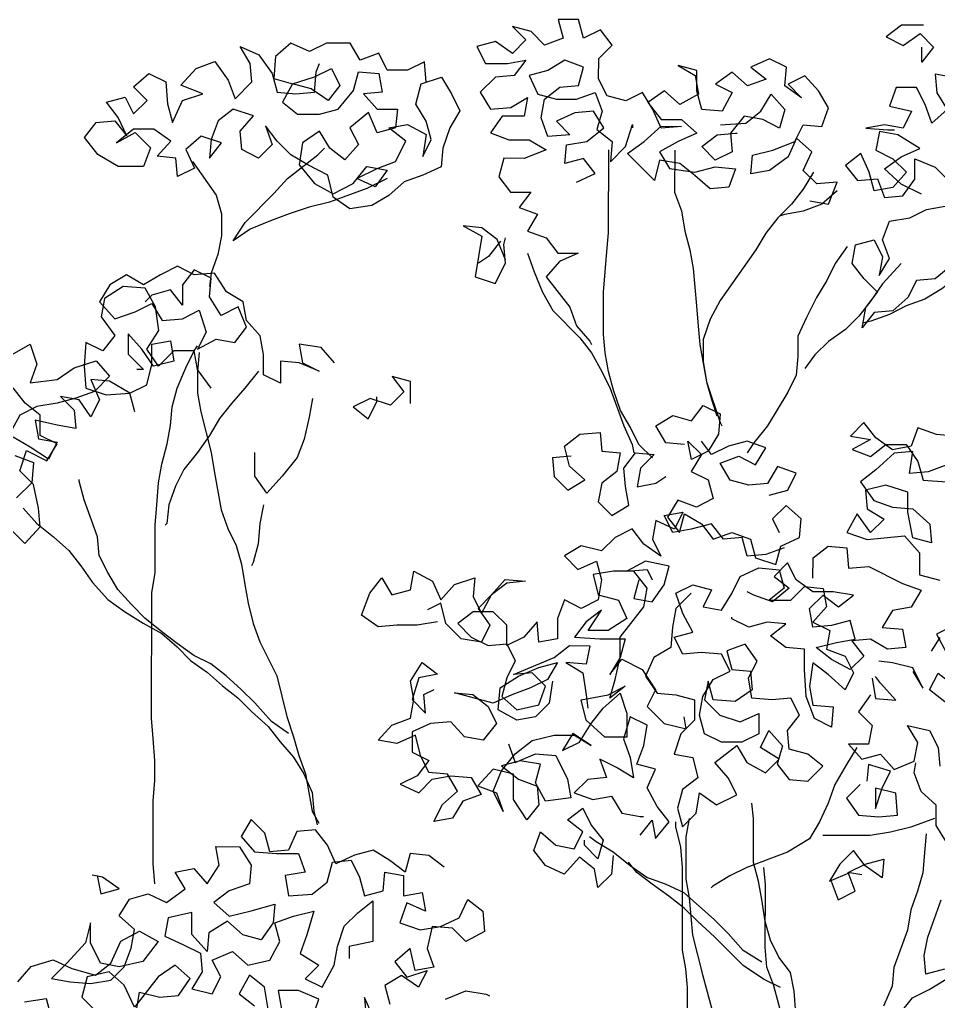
# Model space of a CAD drawing. Extents: x 1378 to 1535, y 5279 to 5481.
# Drawn here: x 1427.5 to 1477.2, y 5427.6 to 5480.7 of the extents above; entities that cross this region are included whole.
import ezdxf

# ---------------------------------------------------------------- set-up
doc = ezdxf.new("R2010")
doc.units = 0
doc.header["$LTSCALE"] = 150
doc.header["$MEASUREMENT"] = 0
doc.layers.get('0').update_dxf_attribs({"linetype": 'CONTINUOUS'})

msp = doc.modelspace()

# ---------------------------------------------------------------- linework, layer by layer
for points in [[(1470.253, 5470.863), (1471.259, 5470.68), (1471.718, 5471.869), (1470.62, 5471.778), (1469.888, 5472.511), (1470.347, 5473.518), (1469.524, 5474.251), (1469.065, 5473.244), (1468.058, 5472.513), (1467.051, 5472.331), (1467.143, 5473.338), (1468.242, 5473.611), (1469.432, 5474.068), (1469.89, 5474.983), (1470.897, 5474.89), (1471.264, 5475.897), (1470.716, 5476.812), (1469.984, 5477.637), (1469.069, 5477.18), (1469.8, 5476.447), (1468.886, 5477.089), (1468.978, 5478.095), (1468.063, 5478.554), (1467.056, 5478.097), (1467.879, 5477.456), (1466.872, 5477.09), (1466.049, 5477.823), (1465.133, 5477.184), (1466.048, 5476.725), (1465.498, 5475.719), (1464.4, 5475.811), (1464.126, 5476.818), (1464.127, 5477.917), (1463.12, 5478.192), (1464.035, 5477.642), (1464.217, 5476.635), (1463.21, 5476.087), (1462.387, 5476.82), (1461.471, 5476.18), (1462.202, 5475.264), (1463.301, 5475.263), (1464.124, 5474.53), (1463.117, 5474.073), (1462.109, 5473.525), (1462.658, 5472.609), (1464.03, 5472.425), (1465.129, 5472.699), (1466.227, 5472.606), (1465.86, 5471.6), (1464.853, 5471.509), (1464.03, 5472.242), (1463.207, 5472.884), (1462.109, 5473.068), (1461.833, 5471.97), (1460.37, 5473.435), (1461.286, 5474.075), (1462.202, 5474.898), (1463.3, 5474.897), (1462.202, 5474.807), (1461.745, 5475.814), (1461.197, 5476.73), (1460.281, 5476.273), (1459.275, 5476.548), (1458.818, 5477.464), (1458.819, 5478.562), (1459.552, 5479.294), (1458.912, 5480.118), (1457.996, 5479.661), (1457.723, 5480.668), (1456.624, 5480.669), (1456.898, 5479.662), (1455.891, 5479.297), (1455.159, 5480.03), (1454.153, 5480.306), (1454.884, 5479.573), (1454.151, 5478.841), (1453.237, 5479.483), (1452.23, 5479.209), (1452.686, 5478.293), (1453.876, 5478.292), (1454.883, 5478.474), (1454.242, 5477.651), (1453.235, 5477.561), (1452.41, 5476.738), (1452.959, 5475.822), (1454.057, 5475.912), (1454.973, 5476.461), (1454.789, 5475.454), (1453.599, 5475.455), (1452.957, 5474.54), (1453.964, 5474.173), (1455.062, 5474.172), (1455.977, 5473.622), (1454.787, 5473.166), (1453.688, 5473.167), (1453.413, 5472.16), (1454.053, 5471.336), (1455.151, 5471.335), (1454.51, 5470.512), (1455.516, 5470.145), (1454.966, 5469.23), (1455.973, 5468.863), (1456.613, 5468.039), (1457.711, 5468.038), (1456.704, 5467.581), (1455.971, 5466.758), (1457.251, 5465.109), (1457.616, 5464.102), (1458.347, 5463.278), (1458.439, 5463.094)], [(1476.394, 5480.377), (1475.204, 5480.378), (1474.38, 5479.738), (1475.294, 5479.279), (1476.21, 5479.919), (1476.942, 5479.186), (1476.3, 5478.363), (1476.301, 5479.187)], [(1449.482, 5477.289), (1449.391, 5478.388), (1448.476, 5477.931), (1447.377, 5477.932), (1446.921, 5478.848), (1445.914, 5478.483), (1445.365, 5479.398), (1444.084, 5479.399), (1443.168, 5478.943), (1442.162, 5479.401), (1441.337, 5478.67), (1441.245, 5477.48), (1442.251, 5477.204), (1443.441, 5477.57), (1444.357, 5478.026), (1444.814, 5477.111), (1444.172, 5476.287), (1443.258, 5476.929), (1442.251, 5477.204), (1441.701, 5476.198), (1442.524, 5475.557), (1443.714, 5475.556), (1444.721, 5475.829), (1445.546, 5476.835), (1445.821, 5477.842), (1446.92, 5477.749), (1447.102, 5476.742), (1446.095, 5476.652), (1446.826, 5475.827), (1447.925, 5475.826), (1447.832, 5474.82), (1446.825, 5474.546), (1446.369, 5475.645), (1445.361, 5474.822), (1445.818, 5473.906), (1445.085, 5473.083), (1444.262, 5473.725), (1443.713, 5474.64), (1442.797, 5474.001), (1442.613, 5472.811), (1443.436, 5471.803), (1444.442, 5471.253), (1445.541, 5471.801), (1446.274, 5472.716), (1447.373, 5472.532), (1446.731, 5471.617), (1445.725, 5472.076), (1446.823, 5472.624), (1447.831, 5472.989), (1448.381, 5474.087), (1447.466, 5474.82), (1448.473, 5475.002), (1449.479, 5474.452), (1449.295, 5473.262), (1449.754, 5474.177), (1449.48, 5475.184), (1448.932, 5476.1), (1449.207, 5477.198), (1450.306, 5477.563), (1450.854, 5476.647), (1451.311, 5475.732), (1450.761, 5474.817), (1450.394, 5473.719), (1450.302, 5472.712), (1449.294, 5472.256), (1448.287, 5471.89), (1447.463, 5471.159), (1446.547, 5470.611), (1445.357, 5470.429), (1444.442, 5471.07), (1444.169, 5472.26), (1443.071, 5472.81), (1442.156, 5473.36), (1441.425, 5474.093), (1440.785, 5474.918), (1441.15, 5473.911), (1440.417, 5473.179), (1439.502, 5473.637), (1439.412, 5474.644), (1440.145, 5475.467), (1439.047, 5475.835), (1438.222, 5475.195), (1437.855, 5474.188), (1437.763, 5473.181), (1438.404, 5474.005), (1437.306, 5474.372), (1436.482, 5473.64), (1436.939, 5472.633), (1436.023, 5472.176), (1435.932, 5473.183), (1434.925, 5473.276), (1435.658, 5474.099), (1434.744, 5474.74), (1433.645, 5474.741), (1432.73, 5474.01), (1433.737, 5474.558), (1434.56, 5473.733), (1434.193, 5472.727), (1432.82, 5472.728), (1431.722, 5473.37), (1430.991, 5474.286), (1431.632, 5475.109), (1432.639, 5475.2), (1433.279, 5474.375), (1432.822, 5475.383), (1432.182, 5476.207), (1433.189, 5476.481), (1433.646, 5475.565), (1434.379, 5476.296), (1433.648, 5477.029), (1434.472, 5477.761), (1435.387, 5477.302), (1435.477, 5476.112), (1435.751, 5475.105), (1436.301, 5476.295), (1437.4, 5476.66), (1436.21, 5477.118), (1437.035, 5478.033), (1438.042, 5478.398), (1438.773, 5477.391), (1439.139, 5476.384), (1440.055, 5477.298), (1439.964, 5478.305), (1439.416, 5479.221), (1440.422, 5478.762), (1441.153, 5477.755), (1441.427, 5476.748), (1442.434, 5476.655), (1443.441, 5476.746), (1443.533, 5477.844), (1443.717, 5478.301)], [(1457.623, 5471.882), (1458.63, 5472.339), (1457.99, 5473.163), (1456.983, 5472.889), (1457.076, 5473.896), (1458.174, 5474.078), (1459.09, 5474.809), (1458.542, 5475.725), (1457.535, 5475.635), (1456.528, 5475.178), (1457.259, 5474.445), (1456.069, 5474.354), (1455.704, 5475.362), (1455.888, 5476.368), (1456.712, 5477.008), (1457.719, 5477.099), (1457.995, 5478.105), (1456.988, 5478.472), (1456.073, 5477.924), (1455.065, 5477.65), (1455.522, 5476.643), (1456.529, 5476.368), (1457.627, 5476.367), (1458.634, 5476.732), (1458.999, 5475.725), (1458.724, 5474.718), (1459.547, 5474.077), (1459.454, 5472.978), (1460.279, 5473.801), (1460.646, 5474.991), (1460.646, 5474.808)], [(1478.039, 5477.538), (1477.032, 5477.722), (1477.123, 5476.715), (1477.671, 5475.799), (1476.847, 5475.068), (1476.481, 5476.075), (1476.025, 5476.991), (1474.926, 5476.992), (1474.559, 5475.985), (1475.749, 5475.709), (1475.29, 5474.795), (1474.284, 5474.979), (1473.277, 5474.796), (1474.467, 5474.704), (1474.833, 5474.703)], [(1465.406, 5474.987), (1466.779, 5475.077), (1467.603, 5475.717), (1468.153, 5476.632), (1468.884, 5475.807), (1468.609, 5474.801), (1467.694, 5475.259), (1466.687, 5475.443), (1465.954, 5474.528), (1466.045, 5473.522), (1465.129, 5473.065), (1464.398, 5473.798), (1465.222, 5474.438), (1466.229, 5474.528), (1466.32, 5474.528)], [(1476.294, 5471.224), (1475.196, 5471.774), (1474.282, 5472.599), (1475.197, 5473.239), (1476.205, 5473.695), (1475.015, 5474.429), (1474.009, 5474.613), (1473.825, 5473.606), (1474.74, 5473.148), (1475.471, 5472.415), (1474.738, 5471.592), (1473.731, 5471.409), (1473.458, 5472.417), (1473.001, 5473.424), (1472.177, 5472.784), (1472.817, 5471.959), (1473.915, 5472.05), (1474.28, 5471.043), (1475.287, 5471.133), (1475.929, 5472.048), (1475.93, 5473.146), (1477.027, 5472.688), (1477.759, 5471.955)], [(1447.372, 5472.074), (1446.273, 5471.526), (1444.259, 5470.796), (1443.16, 5470.522), (1442.062, 5470.157), (1441.055, 5469.792), (1439.956, 5469.335), (1439.04, 5468.695), (1439.682, 5469.702), (1441.239, 5471.256), (1441.972, 5472.079), (1443.621, 5473.359), (1443.987, 5473.725)], [(1461.728, 5456.959), (1460.996, 5457.692), (1460.54, 5458.608), (1459.991, 5459.524), (1459.626, 5460.622), (1459.353, 5461.629), (1459.17, 5462.636), (1459.08, 5463.643), (1459.082, 5465.931), (1459.267, 5468.128), (1459.359, 5469.134), (1459.364, 5473.619)], [(1462.933, 5473.616), (1462.931, 5471.328), (1463.296, 5470.321), (1463.478, 5469.222), (1463.752, 5468.215), (1463.934, 5467.208), (1464.115, 5465.194), (1464.206, 5464.096), (1464.296, 5463.089), (1464.661, 5461.075), (1465.391, 5458.878), (1465.482, 5458.695)], [(1436.847, 5472.999), (1438.127, 5471.167), (1438.401, 5470.16), (1438.4, 5468.971), (1438.216, 5467.964), (1437.849, 5466.957), (1437.756, 5466.225)], [(1470.437, 5472.419), (1469.887, 5471.505), (1469.246, 5470.681), (1468.513, 5469.95), (1467.871, 5469.127), (1467.321, 5468.212), (1465.397, 5465.468), (1464.847, 5464.462), (1464.48, 5463.364), (1464.479, 5462.174), (1464.661, 5461.075), (1464.934, 5460.068), (1465.208, 5459.244)], [(1471.718, 5471.411), (1470.893, 5470.68), (1469.886, 5470.315), (1468.879, 5470.133), (1468.605, 5470.041)], [(1477.938, 5467.378), (1477.022, 5466.647), (1476.015, 5466.556), (1475.557, 5465.642), (1474.732, 5464.91), (1473.725, 5464.82), (1473.084, 5463.996), (1473.268, 5465.095), (1473.909, 5465.918), (1473.178, 5466.651), (1472.538, 5467.475), (1472.722, 5468.482), (1473.729, 5468.755), (1474.186, 5467.839), (1474.002, 5466.833), (1474.552, 5467.748), (1474.186, 5468.755), (1474.554, 5469.761), (1475.652, 5469.943), (1476.568, 5470.4), (1477.575, 5470.582)], [(1453.775, 5467.675), (1453.318, 5468.774), (1452.495, 5469.415), (1451.488, 5469.508), (1452.495, 5468.958), (1452.127, 5466.761), (1453.225, 5466.394), (1453.775, 5467.492), (1453.684, 5468.499), (1453.776, 5468.865)], [(1453.501, 5468.682), (1452.86, 5467.859), (1452.31, 5467.493)], [(1454.965, 5468.04), (1455.33, 5467.033), (1455.787, 5465.934), (1456.335, 5464.927), (1457.798, 5463.461), (1458.438, 5462.637), (1458.986, 5461.63), (1459.443, 5460.714), (1460.174, 5458.7), (1460.63, 5457.692), (1460.721, 5457.235)], [(1472.264, 5468.39), (1471.623, 5467.476), (1471.164, 5466.561), (1470.614, 5465.646), (1470.064, 5464.548), (1469.605, 5463.542), (1469.604, 5462.444), (1469.512, 5461.437), (1469.053, 5460.522), (1467.953, 5458.692), (1467.22, 5457.778), (1466.854, 5457.229)], [(1481.142, 5468.474), (1480.135, 5468.109), (1479.036, 5467.377), (1477.388, 5466.098), (1476.472, 5465.549), (1475.465, 5465.184), (1474.549, 5464.727), (1473.542, 5464.362), (1473.176, 5464.271)], [(1475.192, 5467.472), (1474.184, 5466.375), (1473.543, 5465.46), (1472.901, 5464.637), (1472.168, 5463.906), (1471.253, 5463.266), (1470.52, 5462.534), (1469.97, 5461.803)], [(1444.526, 5462.1), (1443.794, 5462.925), (1442.604, 5463.109), (1442.787, 5462.102), (1443.701, 5461.644), (1442.604, 5462.102), (1441.597, 5462.195), (1441.596, 5461.005), (1440.681, 5461.463), (1440.682, 5462.562), (1440.5, 5463.569), (1439.768, 5464.393), (1439.586, 5465.4), (1438.671, 5465.95), (1438.032, 5466.957), (1436.933, 5466.867), (1436.018, 5467.325), (1435.103, 5466.868), (1434.187, 5466.32), (1433.272, 5466.87), (1432.356, 5466.322), (1431.806, 5465.407), (1432.629, 5464.491), (1433.728, 5464.856), (1434.644, 5465.313), (1435.192, 5464.397), (1436.29, 5464.488), (1437.206, 5464.944), (1437.571, 5463.754), (1437.113, 5462.839), (1438.12, 5463.388), (1439.127, 5463.204), (1439.768, 5464.027), (1439.311, 5465.126), (1438.396, 5464.669), (1437.756, 5465.676), (1437.848, 5466.683), (1436.933, 5467.141), (1436.292, 5466.318), (1436.291, 5465.22), (1435.651, 5466.044), (1434.644, 5465.771), (1434.278, 5465.405)], [(1437.843, 5460.734), (1437.112, 5461.741), (1436.929, 5462.748), (1435.831, 5462.749), (1435.007, 5461.926), (1434.367, 5462.842), (1435.008, 5463.848), (1434.827, 5465.13), (1434.278, 5466.137), (1433.089, 5466.23), (1432.081, 5465.59), (1431.897, 5464.583), (1432.628, 5463.576), (1431.987, 5462.753), (1431.072, 5463.211), (1430.979, 5461.93), (1431.07, 5460.74), (1432.168, 5460.373), (1433.449, 5460.463), (1434.365, 5460.92), (1434.641, 5462.018), (1434.642, 5463.116), (1435.649, 5463.298), (1435.831, 5462.2), (1434.732, 5461.926), (1434.092, 5462.842), (1433.361, 5463.667), (1433.36, 5462.568), (1434.183, 5461.744), (1433.817, 5461.744)], [(1426.953, 5462.483), (1428.052, 5463.122), (1428.417, 5462.024), (1428.05, 5461.017), (1429.514, 5461.199), (1430.43, 5461.839), (1431.62, 5462.204), (1432.352, 5461.379), (1431.527, 5460.556), (1430.52, 5460.191), (1429.513, 5459.918), (1428.415, 5459.735), (1427.499, 5459.279), (1426.949, 5458.272)], [(1434.798, 5433.919), (1434.707, 5435.017), (1434.711, 5438.404), (1434.803, 5439.502), (1434.804, 5440.6), (1434.714, 5441.79), (1434.623, 5442.889), (1434.629, 5449.662), (1434.813, 5450.76), (1434.816, 5453.323), (1434.908, 5454.421), (1435.001, 5455.611), (1435.185, 5456.617), (1435.46, 5457.715), (1435.644, 5458.722), (1435.737, 5459.729), (1436.012, 5460.735), (1436.471, 5461.833), (1436.929, 5462.748), (1437.113, 5463.022)], [(1437.204, 5462.656), (1437.112, 5461.65), (1437.11, 5460.46), (1437.293, 5459.453), (1437.84, 5457.256), (1438.022, 5456.157), (1438.386, 5454.143), (1438.751, 5453.136), (1439.208, 5452.22), (1439.482, 5451.213), (1439.664, 5450.115), (1439.846, 5449.108), (1440.119, 5448.009), (1440.485, 5447.002), (1441.398, 5445.171), (1441.945, 5442.974), (1442.31, 5441.875), (1442.584, 5440.868), (1442.949, 5439.861), (1443.314, 5437.847), (1443.679, 5437.206)], [(1440.406, 5461.647), (1439.673, 5460.732), (1438.94, 5459.909), (1438.299, 5459.086), (1437.749, 5458.171), (1437.107, 5457.256), (1436.374, 5456.342), (1435.916, 5455.427), (1435.549, 5454.42), (1435.456, 5453.414), (1435.365, 5453.322)], [(1433.723, 5459.456), (1433.449, 5460.463), (1432.352, 5461.105), (1431.345, 5461.197), (1431.802, 5460.098), (1431.343, 5459.184), (1430.703, 5460.099), (1429.697, 5460.283), (1430.428, 5459.551), (1430.519, 5458.544), (1429.512, 5458.728), (1428.322, 5459.003), (1428.505, 5457.996), (1429.511, 5457.812), (1429.053, 5456.898), (1428.047, 5457.539), (1427.132, 5458.089)], [(1448.642, 5459.9), (1448.643, 5461.09), (1447.637, 5461.365), (1448.277, 5460.541), (1447.544, 5459.809), (1446.446, 5460.177), (1445.53, 5459.72), (1446.353, 5459.078), (1446.812, 5459.993), (1446.812, 5460.268)], [(1427.036, 5453.055), (1427.767, 5452.322), (1428.592, 5453.237), (1428.501, 5454.244), (1428.228, 5455.525), (1427.496, 5456.258), (1427.863, 5457.356), (1428.961, 5456.806), (1429.511, 5457.721), (1428.596, 5458.179), (1428.597, 5459.278), (1427.774, 5459.919), (1427.134, 5460.743)], [(1443.334, 5460.179), (1443.15, 5459.173), (1442.874, 5457.983), (1442.507, 5456.977), (1441.683, 5455.971), (1440.858, 5455.056), (1440.218, 5455.972), (1440.219, 5457.253)], [(1463.468, 5457.69), (1462.461, 5457.782), (1461.913, 5458.698), (1462.828, 5459.246), (1463.835, 5458.971), (1464.476, 5459.794), (1465.391, 5459.336), (1465.299, 5458.237), (1464.749, 5457.323), (1463.833, 5456.866), (1463.651, 5457.873), (1464.382, 5457.14), (1463.832, 5456.225), (1464.747, 5455.767), (1465.021, 5454.759), (1464.105, 5454.303), (1463.099, 5454.67), (1462.549, 5453.755), (1463.189, 5452.931), (1463.464, 5453.937), (1464.379, 5453.387), (1465.019, 5452.563), (1466.026, 5452.928), (1467.033, 5452.561), (1467.306, 5451.554), (1468.404, 5451.187), (1468.68, 5452.193), (1469.687, 5452.65), (1469.779, 5453.657), (1468.956, 5454.39), (1468.223, 5453.658), (1468.589, 5452.926)], [(1478.112, 5458.134), (1477.106, 5458.226), (1476.099, 5458.593), (1475.732, 5457.587), (1474.725, 5457.405), (1473.811, 5458.046), (1473.171, 5458.871), (1472.438, 5458.139), (1473.536, 5457.955), (1472.529, 5457.407), (1473.535, 5457.04), (1474.359, 5457.68), (1475.458, 5457.679), (1476.098, 5456.763), (1476.371, 5455.756), (1477.653, 5455.663)], [(1457.335, 5457.055), (1456.328, 5456.964), (1456.419, 5455.957), (1457.15, 5455.224), (1458.066, 5455.773), (1457.243, 5456.506), (1456.969, 5457.604), (1457.794, 5458.244), (1458.892, 5458.335), (1458.983, 5457.328), (1459.989, 5457.235), (1459.805, 5456.229), (1458.981, 5455.589), (1458.797, 5454.582), (1459.529, 5453.849), (1460.444, 5454.398), (1460.262, 5455.405), (1460.172, 5456.411), (1460.813, 5457.235), (1461.82, 5457.142), (1461.087, 5456.411), (1460.903, 5455.404), (1461.91, 5455.586), (1462.459, 5455.952)], [(1468.042, 5454.94), (1469.049, 5455.213), (1469.507, 5456.128), (1468.501, 5456.495), (1467.951, 5455.581), (1466.944, 5455.49), (1465.937, 5455.765), (1465.389, 5456.681), (1466.396, 5457.046), (1467.311, 5456.588), (1467.861, 5457.503), (1466.854, 5457.87), (1465.847, 5457.596), (1464.932, 5457.139), (1464.383, 5457.872)], [(1427.222, 5457.082), (1428.229, 5456.715), (1428.136, 5455.617), (1427.312, 5454.794)], [(1477.653, 5456.578), (1476.646, 5456.213), (1475.639, 5456.123), (1475.824, 5457.312), (1474.817, 5457.222), (1473.809, 5456.307), (1472.985, 5455.667), (1473.716, 5454.66), (1474.722, 5454.293), (1475.821, 5454.2), (1476.735, 5453.376), (1476.826, 5452.369), (1475.819, 5452.644), (1475.546, 5454.018), (1475.547, 5455.116), (1474.357, 5455.483), (1473.259, 5455.21), (1473.349, 5454.203), (1474.264, 5453.653), (1473.531, 5452.921), (1472.8, 5453.929), (1472.25, 5452.922), (1473.348, 5452.555), (1475.362, 5452.736), (1476.185, 5451.82), (1476.183, 5450.631), (1477.282, 5450.355)], [(1442.036, 5442.058), (1441.121, 5442.7), (1440.207, 5443.707), (1439.475, 5444.44), (1438.652, 5445.173), (1437.829, 5445.815), (1436.914, 5446.273), (1436, 5446.915), (1435.177, 5447.556), (1434.262, 5448.289), (1433.53, 5449.022), (1432.799, 5449.847), (1432.251, 5450.762), (1431.794, 5451.678), (1431.703, 5452.685), (1430.973, 5454.699), (1430.699, 5455.706), (1430.699, 5455.798)], [(1427.677, 5454.245), (1428.409, 5453.42), (1429.323, 5452.687), (1430.147, 5451.954), (1430.787, 5451.13), (1431.426, 5450.214), (1432.249, 5449.298), (1433.164, 5448.656), (1434.17, 5448.015), (1435.176, 5447.465), (1436, 5446.732), (1436.731, 5445.999), (1437.646, 5445.357), (1438.469, 5444.624), (1439.292, 5443.983), (1440.024, 5443.25), (1440.938, 5442.425), (1441.578, 5441.601), (1442.309, 5440.777), (1442.858, 5439.861), (1443.314, 5438.854), (1443.405, 5437.847), (1443.587, 5437.114)], [(1440.674, 5454.416), (1440.49, 5453.409), (1440.398, 5452.311), (1440.122, 5451.304), (1440.031, 5451.121)], [(1468.863, 5452.102), (1467.856, 5451.737), (1466.849, 5451.646), (1466.575, 5452.653), (1465.568, 5452.562), (1464.928, 5453.387), (1463.83, 5453.113), (1462.823, 5452.931), (1462.366, 5453.847), (1463.373, 5454.029), (1462.914, 5453.114), (1461.908, 5453.572), (1461.724, 5452.566), (1462.181, 5451.65), (1461.266, 5452.292), (1460.626, 5453.116), (1459.71, 5452.659), (1458.978, 5451.928), (1457.88, 5452.203), (1456.964, 5451.655), (1457.695, 5450.922), (1458.703, 5451.379), (1458.976, 5450.372), (1458.792, 5449.274), (1457.876, 5448.817), (1456.962, 5449.275), (1456.595, 5448.269), (1456.594, 5447.17), (1455.587, 5446.988), (1455.496, 5448.087), (1454.763, 5447.264), (1453.847, 5446.807), (1453.848, 5447.905), (1453.117, 5448.638), (1452.019, 5448.639), (1451.194, 5447.999), (1451.926, 5447.266), (1452.841, 5446.808), (1453.847, 5446.898), (1454.304, 5445.983), (1453.846, 5445.068), (1453.57, 5444.061), (1454.393, 5443.328), (1455.583, 5443.602), (1455.95, 5444.608), (1455.219, 5445.341), (1454.212, 5445.251), (1456.41, 5446.164), (1457.234, 5446.804), (1458.332, 5446.803), (1458.148, 5445.796), (1457.05, 5445.889), (1457.965, 5445.339), (1458.147, 5444.149), (1458.238, 5443.416)], [(1470.417, 5450.453), (1470.418, 5451.551), (1471.242, 5452.191), (1472.249, 5452.099), (1472.34, 5451), (1473.438, 5451.091), (1475.268, 5450.174), (1476.274, 5449.807), (1475.724, 5448.892), (1474.717, 5448.71), (1474.167, 5447.795), (1475.266, 5447.703), (1475.448, 5446.696), (1474.441, 5446.605), (1473.526, 5447.155), (1472.519, 5447.064), (1473.159, 5446.24), (1472.426, 5445.508), (1471.42, 5446.059), (1470.597, 5446.7), (1471.695, 5446.974), (1472.702, 5447.156), (1472.429, 5448.163), (1471.422, 5447.889), (1470.415, 5447.799), (1470.233, 5448.805), (1470.965, 5449.537), (1471.789, 5448.896), (1472.613, 5449.536), (1471.515, 5449.72), (1470.416, 5449.721), (1469.502, 5450.362), (1469.045, 5451.278), (1468.312, 5450.546), (1469.135, 5449.905), (1468.219, 5449.173), (1467.213, 5449.54), (1466.847, 5449.724)], [(1460.99, 5450.37), (1460.714, 5449.363), (1461.721, 5449.179), (1462.362, 5450.094), (1462.638, 5451.101), (1461.357, 5451.376), (1460.349, 5450.828), (1461.448, 5450.919), (1461.722, 5450.369)], [(1450.096, 5448.092), (1448.997, 5447.91), (1447.899, 5447.911), (1446.892, 5447.82), (1445.978, 5448.462), (1446.436, 5449.651), (1447.078, 5450.474), (1447.626, 5449.558), (1448.633, 5449.832), (1448.817, 5450.839), (1449.823, 5450.289), (1450.28, 5449.281), (1451.013, 5450.104), (1452.112, 5450.47), (1452.019, 5449.463), (1452.476, 5448.547), (1453.026, 5449.553), (1453.759, 5450.377), (1454.857, 5450.284), (1453.85, 5450.193), (1453.026, 5449.553), (1452.293, 5448.822), (1452.933, 5447.906), (1452.475, 5446.991), (1451.376, 5447.175), (1450.553, 5448), (1450.28, 5449.098), (1449.547, 5448.733)], [(1453.934, 5441.498), (1454.299, 5440.491), (1455.398, 5440.948), (1456.496, 5440.855), (1457.136, 5439.573), (1457.318, 5438.566), (1455.945, 5438.384), (1455.397, 5439.392), (1455.672, 5440.398), (1454.574, 5440.582), (1453.567, 5440.309), (1454.481, 5439.576), (1455.488, 5439.209), (1455.579, 5438.202), (1454.937, 5437.379), (1454.206, 5438.478), (1454.207, 5439.85), (1453.109, 5440.126), (1452.284, 5439.212), (1453.291, 5438.845), (1453.656, 5437.837), (1453.108, 5438.936), (1453.567, 5440.034), (1454.3, 5440.949), (1455.216, 5441.68), (1456.406, 5441.954), (1457.504, 5441.953), (1458.419, 5441.403), (1457.413, 5442.044), (1456.863, 5441.129), (1457.778, 5441.586), (1458.42, 5442.592), (1459.061, 5443.416), (1459.977, 5444.238), (1460.342, 5443.14), (1460.341, 5441.858), (1459.151, 5441.86), (1458.145, 5442.776), (1457.872, 5443.874), (1459.337, 5444.148), (1460.252, 5444.604), (1459.428, 5443.964), (1459.703, 5444.971), (1459.979, 5446.161), (1459.98, 5447.259), (1461.263, 5448.905), (1461.447, 5449.912), (1460.716, 5450.828), (1459.617, 5450.829), (1458.519, 5450.647), (1458.792, 5449.548), (1459.89, 5449.273), (1460.347, 5448.265), (1459.34, 5447.626), (1458.241, 5447.627), (1458.975, 5448.724), (1458.15, 5448.084), (1457.509, 5447.261), (1458.882, 5447.168), (1460.255, 5447.167), (1459.979, 5446.161), (1459.429, 5445.246), (1460.071, 5446.069), (1461.168, 5445.519), (1461.9, 5444.42), (1461.441, 5443.505), (1462.356, 5442.589), (1463.545, 5442.313), (1463.454, 5442.954)], [(1463.826, 5449.635), (1463.002, 5448.812), (1462.818, 5447.805), (1462.725, 5446.707), (1461.81, 5446.159), (1461.351, 5445.153), (1461.991, 5444.237), (1462.998, 5444.144), (1464.004, 5443.869), (1464.003, 5442.77), (1463.27, 5442.039), (1462.903, 5440.941), (1463.91, 5440.757), (1464.183, 5439.658), (1463.359, 5439.018), (1463.084, 5438.012), (1463.357, 5437.005), (1464.09, 5437.736), (1464.274, 5438.834), (1465.189, 5438.193), (1466.288, 5438.741), (1465.831, 5439.657), (1465.099, 5440.481), (1466.29, 5441.395), (1466.838, 5440.48), (1467.845, 5439.93), (1468.578, 5440.661), (1467.571, 5441.303), (1468.03, 5442.218), (1468.761, 5441.393), (1468.486, 5440.387), (1469.126, 5439.562), (1470.132, 5439.47), (1470.957, 5440.293), (1470.134, 5440.934), (1469.127, 5441.21), (1469.037, 5442.217), (1469.678, 5443.04), (1469.221, 5443.955), (1468.214, 5443.865), (1467.116, 5443.957), (1466.934, 5445.056), (1467.393, 5445.971), (1466.753, 5446.887), (1465.746, 5446.521), (1466.019, 5445.514), (1467.026, 5445.422), (1467.117, 5444.415), (1466.201, 5443.775), (1465.011, 5443.868), (1464.737, 5444.875), (1464.553, 5443.868), (1465.376, 5443.044), (1466.474, 5442.677), (1467.482, 5443.133), (1467.481, 5442.035), (1466.565, 5441.578), (1465.467, 5441.579), (1464.552, 5442.038), (1464.278, 5443.045), (1464.462, 5444.051), (1465.012, 5444.966), (1465.928, 5445.423), (1465.471, 5446.339), (1464.373, 5446.431), (1463.366, 5446.341), (1462.909, 5447.256), (1463.916, 5447.53), (1463.368, 5448.537), (1463.003, 5449.636), (1463.918, 5450.093), (1464.925, 5449.817), (1464.466, 5448.902), (1465.473, 5448.718), (1466.023, 5449.633), (1466.482, 5450.548), (1467.489, 5451.005), (1468.587, 5450.912), (1468.861, 5449.905), (1468.036, 5449.265), (1469.226, 5449.264), (1469.959, 5449.996), (1470.966, 5449.903), (1471.148, 5448.896), (1470.415, 5448.073), (1471.33, 5447.615), (1471.146, 5446.608), (1472.152, 5446.241), (1472.609, 5445.325), (1472.151, 5444.41), (1471.236, 5445.235), (1470.413, 5445.876), (1470.229, 5444.595), (1470.411, 5443.588), (1471.509, 5443.496), (1471.417, 5442.397), (1470.502, 5442.856), (1470.045, 5444.046), (1469.955, 5445.511), (1469.956, 5446.609), (1468.949, 5446.702), (1468.126, 5447.343), (1468.95, 5447.983), (1467.944, 5448.075), (1466.937, 5447.802), (1466.022, 5448.26), (1466.022, 5448.352)], [(1478.012, 5447.883), (1477.096, 5447.426), (1477.644, 5446.419)], [(1477.279, 5447.243), (1476.82, 5446.511)], [(1456.317, 5444.883), (1456.133, 5443.693), (1455.4, 5442.961), (1454.393, 5442.779), (1453.387, 5443.329), (1453.479, 5444.519), (1454.487, 5445.159), (1455.585, 5445.615), (1456.592, 5445.889), (1456.042, 5444.974), (1455.127, 5444.518), (1454.12, 5444.152), (1453.112, 5443.696), (1452.106, 5443.971), (1451.008, 5444.247), (1452.014, 5444.154), (1452.838, 5443.513), (1453.294, 5442.597), (1452.561, 5441.683), (1451.555, 5441.867), (1450.823, 5442.691), (1449.725, 5442.6), (1448.718, 5442.144), (1448.717, 5441.045), (1449.631, 5440.587), (1448.99, 5439.764), (1448.074, 5439.307), (1449.081, 5438.848), (1449.814, 5439.58), (1450.821, 5439.762), (1451.919, 5439.67), (1452.467, 5438.754), (1451.46, 5438.389), (1450.91, 5437.474), (1449.903, 5437.292), (1450.361, 5438.207), (1451.186, 5438.938), (1450.638, 5439.854), (1449.631, 5439.946), (1449.174, 5440.862), (1448.9, 5441.96), (1447.893, 5441.504), (1446.887, 5441.688), (1447.62, 5442.511), (1448.627, 5442.876), (1448.811, 5443.883), (1448.629, 5444.89), (1449.27, 5445.896), (1450.093, 5445.254), (1449.086, 5445.072), (1448.719, 5443.883), (1449.451, 5443.15), (1449.36, 5444.157), (1449.91, 5444.431)], [(1475.813, 5445.414), (1476.361, 5444.498), (1475.813, 5445.597), (1474.715, 5445.872), (1473.983, 5445.965)], [(1478.557, 5443.855), (1477.55, 5443.765), (1476.727, 5444.406), (1477.185, 5445.321), (1478.009, 5444.68), (1479.015, 5444.496), (1478.924, 5444.587)], [(1473.616, 5445.05), (1473.798, 5443.951), (1474.896, 5443.859), (1474.073, 5444.775), (1473.799, 5445.141)], [(1473.523, 5444.135), (1472.882, 5443.22), (1473.613, 5442.487), (1473.429, 5441.48), (1472.331, 5441.481), (1473.062, 5440.657), (1474.069, 5440.931), (1474.801, 5440.106), (1475.9, 5440.563), (1476.084, 5441.569), (1475.535, 5442.485), (1476.725, 5442.21), (1477.182, 5441.294), (1477.272, 5440.287)], [(1461.069, 5436.549), (1461.71, 5437.372), (1461.892, 5436.365), (1462.625, 5437.28), (1461.985, 5438.104), (1461.437, 5439.112), (1461.896, 5440.118), (1460.889, 5440.394), (1461.256, 5441.4), (1461.44, 5442.498), (1460.525, 5442.957), (1460.158, 5441.767), (1460.523, 5440.76), (1460.705, 5439.661), (1459.791, 5440.211), (1458.876, 5440.67), (1459.241, 5439.663), (1458.234, 5439.572), (1457.501, 5438.841), (1458.508, 5438.474), (1459.515, 5438.656), (1460.063, 5437.74), (1461.07, 5437.556), (1461.253, 5437.556)], [(1472.788, 5441.298), (1472.238, 5440.383), (1471.597, 5439.285), (1471.23, 5438.279), (1470.771, 5437.273), (1470.221, 5436.358), (1469.031, 5435.627), (1468.024, 5435.261), (1466.833, 5434.805), (1465.918, 5434.348), (1465.002, 5433.8), (1464.91, 5433.708)], [(1477.635, 5436.168), (1477.086, 5437.084), (1477.087, 5438.182), (1476.264, 5438.915), (1475.899, 5439.922), (1475.991, 5440.471)], [(1472.97, 5439.284), (1472.237, 5438.553), (1472.877, 5437.637), (1473.975, 5437.544), (1474.982, 5437.635), (1474.891, 5438.825), (1473.793, 5439.1), (1473.792, 5438.002), (1474.159, 5439.1), (1474.618, 5440.015), (1473.428, 5440.382), (1473.336, 5439.467)], [(1469.48, 5426.931), (1469.39, 5428.121), (1469.208, 5429.128), (1468.568, 5429.952), (1468.111, 5430.868), (1467.837, 5431.875), (1467.655, 5433.065), (1467.473, 5434.072), (1467.2, 5435.079), (1467.202, 5437.459), (1467.111, 5438.283)], [(1459.603, 5435.452), (1459.511, 5434.446), (1458.778, 5433.714), (1458.596, 5434.721), (1457.773, 5435.362), (1456.948, 5434.448), (1455.942, 5434.906), (1455.302, 5435.731), (1455.669, 5436.737), (1456.492, 5436.004), (1457.498, 5435.82), (1457.957, 5436.735), (1457.134, 5437.377), (1457.958, 5438.017), (1458.415, 5437.101), (1459.055, 5436.276), (1458.779, 5435.27), (1458.048, 5436.003), (1458.048, 5436.277)], [(1450.45, 5434.82), (1449.627, 5435.461), (1448.62, 5435.554), (1448.345, 5434.547), (1447.521, 5435.189), (1446.607, 5435.739), (1445.6, 5435.465), (1444.592, 5435.008), (1444.136, 5436.016), (1443.496, 5436.84), (1442.489, 5436.749), (1442.03, 5435.743), (1441.023, 5435.652), (1440.75, 5436.659), (1440.018, 5437.392), (1439.468, 5436.477), (1440.2, 5435.653), (1441.389, 5435.56), (1442.579, 5435.559), (1442.944, 5434.552), (1441.846, 5434.37), (1442.028, 5433.272), (1443.309, 5433.362), (1444.134, 5434.002), (1444.409, 5435.1), (1445.416, 5435.191), (1445.873, 5434.275), (1446.147, 5433.268), (1447.154, 5433.542), (1447.246, 5434.548), (1448.253, 5434.364), (1448.252, 5433.266), (1449.259, 5433.448), (1449.441, 5432.441), (1448.435, 5432.9), (1448.067, 5431.802), (1449.165, 5431.435), (1450.264, 5431.617), (1451.271, 5432.073), (1451.73, 5433.08), (1452.553, 5432.438), (1452.643, 5431.34), (1451.636, 5430.792), (1450.905, 5431.525), (1449.806, 5431.617), (1449.531, 5430.427), (1449.896, 5429.42), (1448.889, 5429.238), (1448.615, 5430.428), (1447.791, 5429.697), (1448.431, 5428.873), (1449.53, 5429.238), (1449.071, 5428.323), (1448.156, 5428.964), (1447.241, 5428.416), (1447.514, 5427.409)], [(1463.623, 5427.12), (1463.624, 5428.309), (1463.533, 5429.316), (1463.351, 5430.323), (1463.355, 5434.808), (1463.265, 5435.907), (1462.991, 5437.005), (1462.991, 5437.28)], [(1463.724, 5437.462), (1463.54, 5436.455), (1463.538, 5434.167), (1463.72, 5433.16), (1463.901, 5431.147), (1464.448, 5428.949), (1464.995, 5426.935)], [(1476.995, 5437.45), (1475.713, 5436.993), (1474.615, 5436.72), (1473.516, 5436.538), (1470.954, 5436.54)], [(1467.652, 5429.679), (1466.646, 5430.32), (1465.823, 5431.236), (1465.092, 5431.969), (1463.445, 5433.435), (1462.439, 5433.894), (1461.433, 5434.261), (1460.518, 5434.902), (1459.603, 5435.635), (1458.689, 5436.185), (1458.323, 5436.46)], [(1476.537, 5436.627), (1476.444, 5435.62), (1476.352, 5434.522), (1476.076, 5433.515), (1475.709, 5432.509), (1475.525, 5431.41), (1474.791, 5429.398), (1474.699, 5428.391), (1474.24, 5427.293)], [(1427.379, 5428.617), (1428.112, 5429.44), (1429.303, 5429.805), (1430.309, 5429.347), (1431.59, 5428.979), (1432.414, 5429.619), (1432.965, 5430.809), (1433.972, 5431.357), (1434.978, 5430.807), (1434.153, 5429.709), (1432.872, 5429.436), (1431.865, 5429.62), (1431.317, 5430.719), (1431.318, 5431.817), (1431.042, 5430.719), (1430.035, 5429.622), (1429.21, 5428.799), (1430.217, 5428.615), (1431.315, 5428.522), (1432.413, 5428.704), (1433.146, 5429.436), (1433.513, 5430.442), (1433.697, 5431.449), (1432.874, 5432.182), (1433.424, 5433.096), (1434.431, 5433.37), (1435.438, 5432.912), (1436.445, 5433.643), (1435.897, 5434.559), (1436.904, 5434.741), (1437.635, 5433.916), (1438.277, 5434.923), (1438.095, 5435.93), (1439.376, 5435.928), (1440.016, 5434.921), (1439.923, 5433.914), (1438.825, 5433.549), (1438, 5432.909), (1438.824, 5432.176), (1440.014, 5432.45), (1441.295, 5432.815), (1441.203, 5431.808), (1440.561, 5430.893), (1439.555, 5431.169), (1438.732, 5431.902), (1437.724, 5431.262), (1437.632, 5430.255), (1436.809, 5431.171), (1436.81, 5432.361), (1435.528, 5432.088), (1435.345, 5431.081), (1436.351, 5430.623), (1437.266, 5430.164), (1437.356, 5429.157), (1436.806, 5428.242), (1437.904, 5427.967), (1438.363, 5428.882), (1437.906, 5429.797), (1439.005, 5430.254), (1439.828, 5429.521), (1441.018, 5429.795), (1441.568, 5430.801), (1441.294, 5431.808), (1442.302, 5432.173), (1443.4, 5432.447), (1443.033, 5431.166), (1442.666, 5430.159), (1443.672, 5429.518), (1442.939, 5428.786), (1443.854, 5428.328), (1444.496, 5429.517), (1444.68, 5430.523), (1445.047, 5431.621), (1445.78, 5432.353), (1446.604, 5432.993), (1446.602, 5430.796), (1445.32, 5430.523), (1445.32, 5429.882)], [(1471.409, 5434.069), (1471.774, 5433.061), (1472.69, 5433.518), (1472.325, 5434.525), (1473.24, 5434.982), (1474.247, 5435.256), (1474.155, 5434.249), (1473.24, 5434.891), (1472.6, 5435.715), (1471.867, 5434.983), (1471.317, 5434.069), (1472.416, 5434.525), (1473.057, 5434.433)], [(1468.658, 5428.305), (1467.743, 5428.763), (1466.645, 5429.497), (1465.091, 5431.054), (1464.176, 5431.878), (1463.445, 5432.611), (1462.622, 5433.253), (1461.707, 5433.894), (1460.884, 5434.536), (1460.427, 5435.085)], [(1470.024, 5420.798), (1470.025, 5422.08), (1469.935, 5423.453), (1469.57, 5424.46), (1469.113, 5425.376), (1468.292, 5428.397), (1467.927, 5429.404), (1467.836, 5430.502), (1467.839, 5433.889), (1467.749, 5434.804)], [(1431.686, 5434.379), (1431.869, 5433.373), (1432.876, 5433.646), (1431.961, 5434.288), (1431.412, 5434.38)], [(1477.537, 5429.304), (1476.53, 5429.03), (1476.439, 5430.037), (1476.623, 5431.043), (1477.357, 5433.056)], [(1433.785, 5426.964), (1433.969, 5428.062), (1435.067, 5427.786), (1436.074, 5427.877), (1436.715, 5428.792), (1435.892, 5429.525), (1434.976, 5428.885), (1433.694, 5427.239), (1433.145, 5428.429), (1432.322, 5429.162), (1431.132, 5428.888), (1430.857, 5427.79), (1431.588, 5427.057)], [(1440.924, 5427.14), (1440.742, 5428.33), (1439.919, 5428.972), (1439.369, 5427.966), (1440.192, 5427.324)], [(1475.063, 5426.835), (1475.796, 5427.749), (1476.712, 5428.206), (1477.628, 5428.754)], [(1429.208, 5426.693), (1428.935, 5427.701), (1427.744, 5427.519)], [(1443.303, 5426.589), (1443.67, 5427.687), (1442.572, 5428.146), (1441.474, 5428.147), (1441.656, 5427.14)], [(1446.598, 5426.769), (1446.142, 5427.776), (1446.232, 5426.678)], [(1450.535, 5427.681), (1451.634, 5428.137), (1452.732, 5427.953), (1452.915, 5427.862)]]:
    msp.add_lwpolyline(points)

doc.saveas('drawing.dxf')
